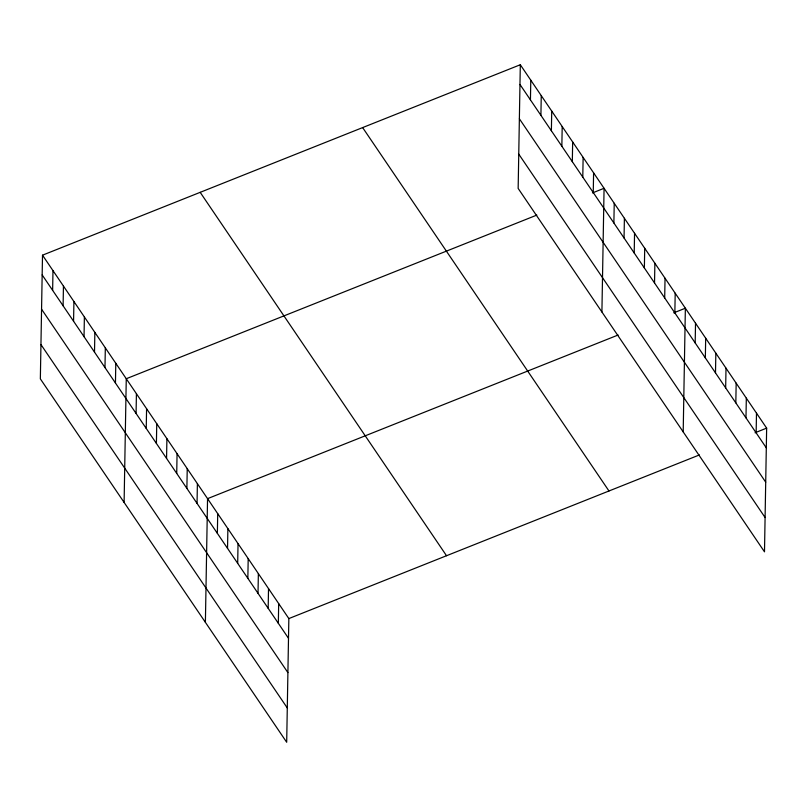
<?xml version="1.0" encoding="UTF-8"?>
<svg xmlns="http://www.w3.org/2000/svg" width="807" height="807" viewBox="0 0 807 807"><rect width="100%" height="100%" fill="white"/><g stroke="black" fill="none" stroke-linecap="round" stroke-linejoin="round"><path stroke-width="1.21" d="M42.509 255.183L40.35 378.866L286.687 742.258L288.845 618.576L42.509 255.183L520.313 64.742L766.65 428.134L764.491 551.817L518.155 188.424L520.313 64.742M52.637 290.349L52.98 270.627M63.107 305.792L63.45 286.071M73.568 321.236L73.921 301.515M84.039 336.68L84.382 316.959M94.51 352.124L94.853 332.403M104.981 367.568L105.324 347.847M115.451 383.012L115.794 363.291M124.107 502.428L126.265 378.735L536.826 215.096M136.08 413.446L136.423 393.725M146.238 428.436L146.581 408.715M156.407 443.426L156.75 423.705M166.565 458.416L166.908 438.695M176.723 473.406L177.066 453.685M186.881 488.396L187.234 468.675M197.049 503.386L197.392 483.665M205.392 622.338L207.55 498.655L618.112 335.016M217.365 533.366L217.708 513.645M227.534 548.357L227.877 528.635M237.692 563.347L238.035 543.625M247.85 578.337L248.193 558.615M258.018 593.327L258.361 573.606M268.176 608.317L268.519 588.596M278.334 623.307L278.677 603.586M530.441 99.897L530.784 80.186M540.912 115.34L541.255 95.63M551.383 130.795L551.726 111.073M561.854 146.238L562.197 126.517M572.314 161.682L572.667 141.961M582.785 177.126L583.128 157.405M593.256 192.57L593.599 172.849M601.911 311.976L604.07 188.293L592.479 192.913M613.885 223.004L614.228 203.283M624.053 237.994L624.396 218.273M634.211 252.984L634.554 233.263M644.369 267.974L644.712 248.253M654.527 282.964L654.881 263.243M664.696 297.954L665.039 278.233M674.854 312.945L675.197 293.223M683.196 431.896L685.365 308.213L673.764 312.834M695.18 342.925L695.523 323.203M705.338 357.905L705.681 338.194M715.496 372.895L715.839 353.184M725.664 387.885L726.007 368.174M735.823 402.875L736.166 383.164M745.981 417.865L746.324 398.154M756.149 432.855L756.492 413.144M288.845 618.576L699.407 454.936M755.059 432.754L766.65 428.134M519.97 84.453L766.307 447.845M519.375 118.77L765.712 482.152M518.76 154.117L765.086 517.509M362.636 127.587L608.972 490.979M200.186 192.338L446.523 555.73M42.166 274.905L288.502 638.297M41.571 309.212L287.897 672.604M40.945 344.559L287.282 707.951"/></g></svg>
